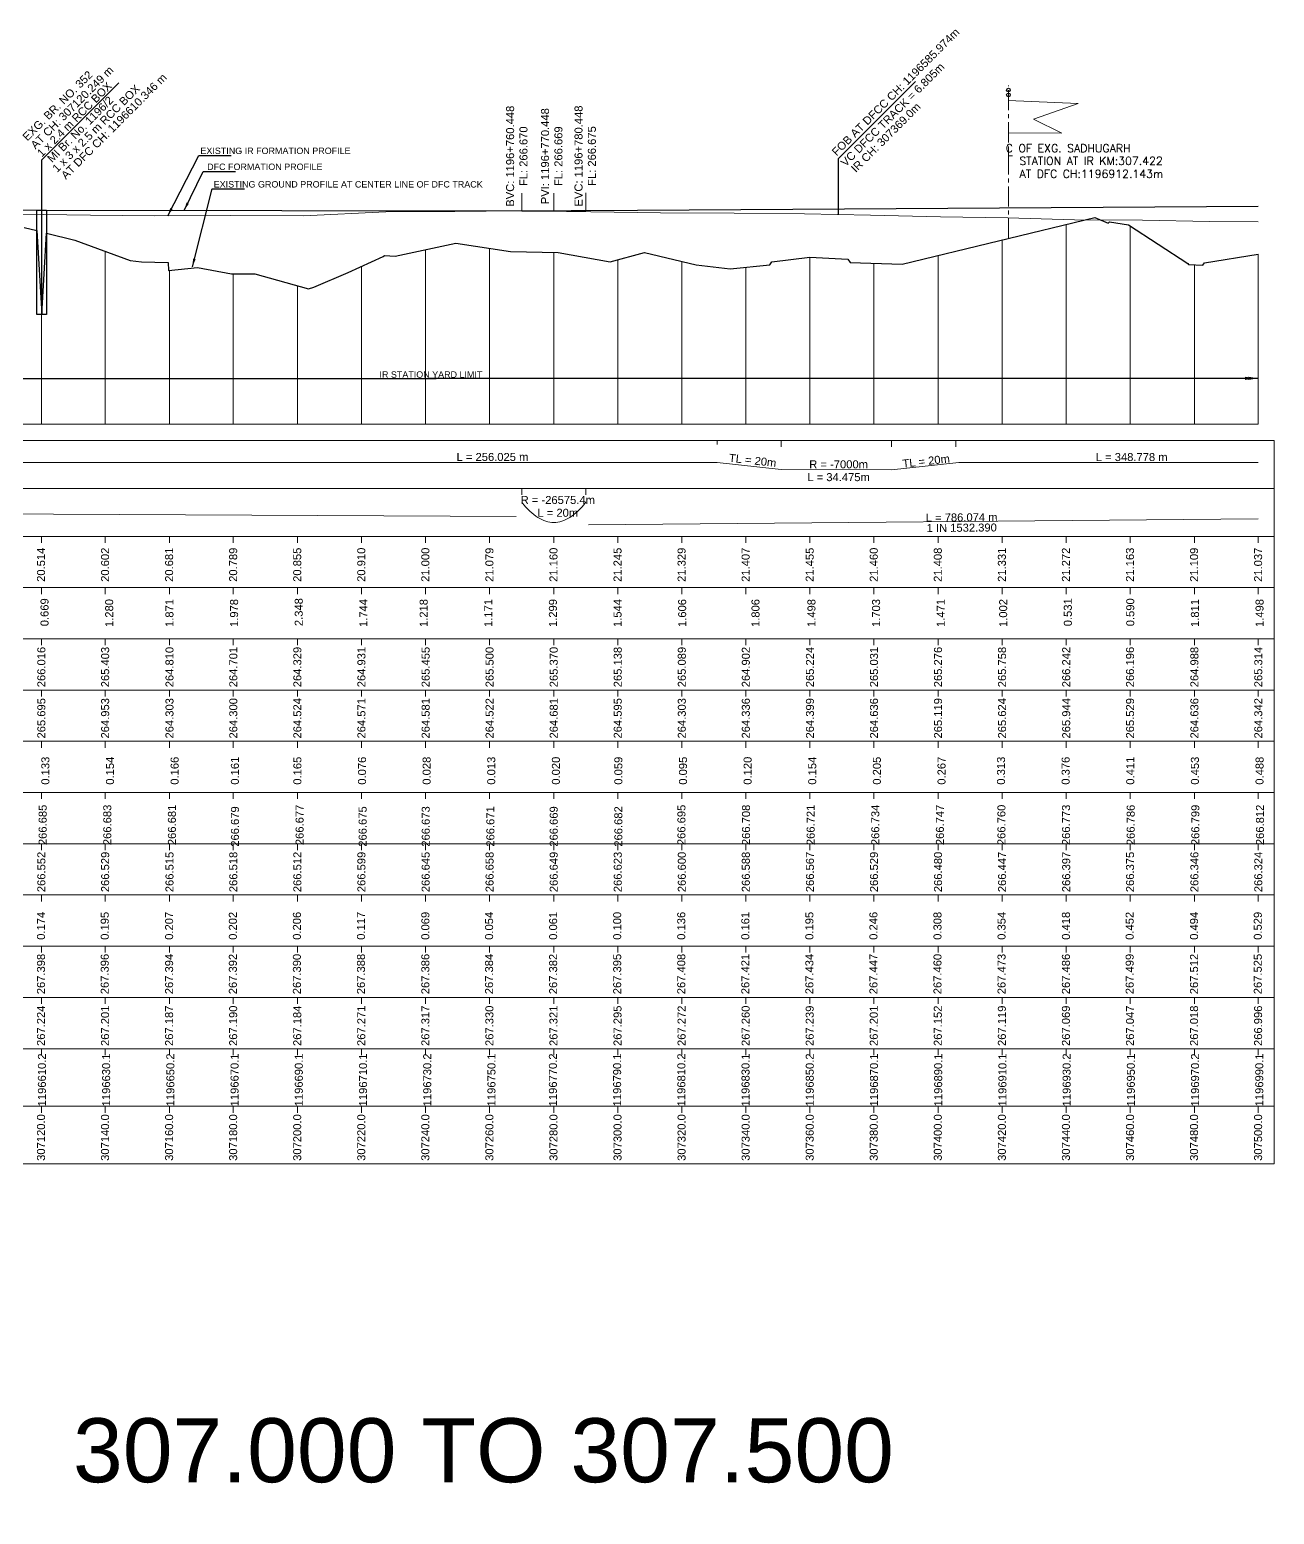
# Model space of a CAD drawing. Header units: metres. Extents: x 4905 to 19505, y -12340 to -11876.
# Drawn here: x 18116.5 to 18505.1, y -12340.4 to -11876.7 of the extents above; entities that cross this region are included whole.
import ezdxf
from ezdxf.enums import TextEntityAlignment as Align

# ---------------------------------------------------------------- set-up
doc = ezdxf.new("R2010")
doc.units = ezdxf.units.M
doc.header["$MEASUREMENT"] = 0
doc.linetypes.add('CENTER', pattern=[2, 1.25, -0.25, 0.25, -0.25])
for name, color, linetype, lineweight in [('C-PROF-LABL-DG', 1, 'Continuous', 25), ('Horizontal Alignment', 7, 'Continuous', 0), ('LS BRIDGE INDICATION', 10, 'Continuous', 30), ('LS BVC-PVI-EVC TEXT', 10, 'Continuous', 0), ('LS DATUM X', 7, 'Continuous', 0), ('LS EXG GL', 7, 'Continuous', 0), ('LS EXG IR CH', 7, 'Continuous', 0), ('LS EXG RL', 7, 'Continuous', 0), ('LS EXG. FL', 7, 'Continuous', 0), ('LS EXG. GL AT PRO. TOE', 7, 'Continuous', 0), ('LS FRAME', 7, 'Continuous', 0), ('LS PFL-EFL', 10, 'Continuous', 0), ('LS PRL-ERL', 10, 'Continuous', 0), ('LS PRO. DFCC CH', 10, 'Continuous', 0), ('LS PRO. RL', 10, 'Continuous', 0), ('LS PROFILE EXG FL', 7, 'Continuous', 25), ('LS PROFILE EXG GL', 7, 'Continuous', 30), ('LS PROFILE PRO FL', 1, 'Continuous', 30), ('LS TICKS', 7, 'Continuous', 0), ('LS TRACK CENTER', 10, 'Continuous', 0), ('Profile Grid', 7, 'Continuous', 0), ('Profile Horizontal Alignment', 7, 'Continuous', 0), ('Profile Vertical Alignment', 7, 'Continuous', 0)]:
    doc.layers.add(name, color=color, linetype=linetype, lineweight=lineweight)
for name, color, linetype in [("LS BRIDGE'S", 7, 'Continuous'), ('ref text', 3, 'Continuous'), ('STATION YARD LIMIT IN LS', 7, 'Continuous')]:
    doc.layers.add(name, color=color, linetype=linetype)
doc.styles.add('Arial', font='arial.ttf')
doc.styles.add('ROMANT', font='romant__.ttf')
doc.styles.get("Standard").update_dxf_attribs({"font": 'arial.ttf'})
doc.styles.add('Style-Arial', font='arial.ttf')
doc.dimstyles.get("Standard").update_dxf_attribs({"dimtxt": 0.18, "dimasz": 0.18, "dimexe": 0.18, "dimexo": 0.0625, "dimgap": 0.09, "dimtad": 0, "dimtih": 1, "dimtoh": 1, "dimdec": 4, "dimzin": 0, "dimdsep": 46, "dimtxsty": 'Standard', "dimcen": 0.09, "dimadec": 0, "dimazin": 0, "dimtfac": 1, "dimtdec": 4, "dimtofl": 0, "dimtmove": 0, "dimatfit": 3, "dimfxl": 1, "dimtolj": 1, "dimtzin": 0, "dimarcsym": 0})

msp = doc.modelspace()

# ---------------------------------------------------------------- linework, layer by layer
at = {"layer": 'LS BRIDGE INDICATION'}
msp.add_lwpolyline([(18118.75, -11933.16), (18121.75, -11933.14), (18121.75, -11965.7), (18118.75, -11965.7)], close=True, dxfattribs=at)
at = {"layer": "LS BRIDGE'S"}
for points in [[(18368.95, -11934.5), (18368.95, -11916.98), (18392.99, -11892.93)], [(18120.25, -11965.7), (18120.25, -11917.4), (18144.3, -11893.35)]]:
    msp.add_lwpolyline(points, dxfattribs=at)
for centre in [(18422.06, -11895.59), (18422.06, -11897.1)]:
    msp.add_circle(centre, 0.566, dxfattribs=at)
at = {"layer": 'LS BVC-PVI-EVC TEXT'}
for p, q in [((18270.08, -11933.3), (18270.08, -11927.83)), ((18280.08, -11933.31), (18280.08, -11927.78)), ((18290.08, -11933.24), (18290.08, -11927.72))]:
    msp.add_line(p, q, dxfattribs=at)
at = {"layer": 'LS DATUM X', "color": 7, "linetype": 'Continuous', "lineweight": 0}
msp.add_line((18000, -12000), (18500.06, -12000), dxfattribs=at)
at = {"layer": 'LS FRAME', "color": 7, "linetype": 'Continuous', "lineweight": 0, "flags": 128}
for points in [[(17995, -12020), (18505.06, -12020), (18505.06, -12005), (17995, -12005), (17995, -12020)], [(17995, -12035), (18505.06, -12035), (18505.06, -12020), (17995, -12020), (17995, -12035)], [(17995, -12051), (18505.06, -12051), (18505.06, -12035), (17995, -12035), (17995, -12051)], [(17995, -12067), (18505.06, -12067), (18505.06, -12051), (17995, -12051), (17995, -12067)], [(17995, -12083), (18505.06, -12083), (18505.06, -12067), (17995, -12067), (17995, -12083)], [(17995, -12099), (18505.06, -12099), (18505.06, -12083), (17995, -12083), (17995, -12099)], [(17995, -12115), (18505.06, -12115), (18505.06, -12099), (17995, -12099), (17995, -12115)], [(17995, -12131), (18505.06, -12131), (18505.06, -12115), (17995, -12115), (17995, -12131)], [(17995, -12147), (18505.06, -12147), (18505.06, -12131), (17995, -12131), (17995, -12147)], [(17995, -12163), (18505.06, -12163), (18505.06, -12147), (17995, -12147), (17995, -12163)], [(17995, -12179), (18505.06, -12179), (18505.06, -12163), (17995, -12163), (17995, -12179)], [(17995, -12195), (18505.06, -12195), (18505.06, -12179), (17995, -12179), (17995, -12195)], [(17995, -12213), (18505.06, -12213), (18505.06, -12195), (17995, -12195), (17995, -12213)], [(17995, -12231), (18505.06, -12231), (18505.06, -12213), (17995, -12213), (17995, -12231)]]:
    msp.add_lwpolyline(points, close=True, dxfattribs=at)
at = {"layer": 'LS PROFILE EXG FL', "lineweight": 0}
msp.add_lwpolyline([(18113.39, -11934.41), (18135.45, -11934.67), (18155.45, -11934.85), (18179.13, -11934.82), (18201.91, -11934.89), (18227.67, -11933.63), (18249.17, -11933.48), (18268.87, -11933.37), (18291.64, -11933.65), (18313.41, -11933.96), (18336.42, -11934.08), (18358.34, -11934.3), (18378.99, -11934.68), (18400.87, -11935.22), (18421.9, -11935.56), (18442.67, -11936.1), (18463.88, -11936.28), (18484.85, -11936.62), (18500, -11936.76)], dxfattribs=at)
at = {"layer": 'LS PROFILE EXG GL', "flags": 128}
msp.add_lwpolyline([(18114.77, -11938.49), (18118.75, -11939.5), (18120.25, -11965.7), (18121.75, -11940.25), (18130.52, -11942.47), (18147.82, -11948.85), (18151.36, -11949.2), (18159.75, -11949.49), (18159.75, -11949.49), (18159.77, -11951.93), (18168.9, -11951.07), (18179.45, -11953), (18179.45, -11952.99), (18186.73, -11952.98), (18203.51, -11957.69), (18205.18, -11957.2), (18215.92, -11952.56), (18226.83, -11947.6), (18226.83, -11947.6), (18227.22, -11947.32), (18230.62, -11947.49), (18249.49, -11943.42), (18266.58, -11945.98), (18281.5, -11946.33), (18297.73, -11949.27), (18308.42, -11946.3), (18324.6, -11950.2), (18335.22, -11951.48), (18347.6, -11950.2), (18348.13, -11949.21), (18360.01, -11947.76), (18371.91, -11948.41), (18372.66, -11949.46), (18388.84, -11949.95), (18449.04, -11935.42), (18453.18, -11937.16), (18453.57, -11936.76), (18459.5, -11937.7), (18478.08, -11949.81), (18478.3, -11950.04), (18482.71, -11950.24), (18483.28, -11949.57), (18500.06, -11946.86)], dxfattribs=at)
at = {"layer": 'LS PROFILE PRO FL', "color": 1}
msp.add_line((18290.08, -11933.24), (18500.06, -11931.88), dxfattribs=at)
at = {"layer": 'LS PROFILE PRO FL', "color": 1, "flags": 128}
for points in [[(18000, -11933.03), (18120.25, -11933.15), (18270.08, -11933.3)], [(18270.08, -11933.3), (18270.49, -11933.3), (18270.91, -11933.3), (18271.33, -11933.3), (18271.74, -11933.3), (18272.16, -11933.3), (18272.58, -11933.31), (18272.99, -11933.31), (18273.41, -11933.31), (18273.83, -11933.31), (18274.24, -11933.31), (18274.66, -11933.31), (18275.08, -11933.31), (18275.49, -11933.31), (18275.91, -11933.31), (18276.33, -11933.31), (18276.74, -11933.31), (18277.16, -11933.31), (18277.58, -11933.31), (18277.99, -11933.31), (18278.41, -11933.31), (18278.83, -11933.31), (18279.24, -11933.31), (18279.66, -11933.31), (18280.49, -11933.31), (18280.91, -11933.3), (18281.33, -11933.3), (18281.74, -11933.3), (18282.16, -11933.3), (18282.58, -11933.29), (18282.99, -11933.29), (18283.41, -11933.29), (18283.83, -11933.29), (18284.24, -11933.28), (18284.66, -11933.28), (18285.08, -11933.28), (18285.49, -11933.27), (18285.91, -11933.27), (18286.33, -11933.27), (18286.74, -11933.27), (18287.16, -11933.26), (18287.58, -11933.26), (18287.99, -11933.26), (18288.41, -11933.25), (18288.83, -11933.25), (18289.24, -11933.25), (18289.66, -11933.24), (18290.08, -11933.24)]]:
    msp.add_lwpolyline(points, dxfattribs=at)
at = {"layer": 'LS TICKS', "color": 7, "linetype": 'Continuous', "lineweight": 0, "flags": 128}
for points in [[(18331.1, -12006.31), (18331.1, -12005)], [(18351.1, -12007), (18351.1, -12005)], [(18385.58, -12007), (18385.58, -12005)], [(18405.58, -12007), (18405.58, -12005)], [(18270.08, -12022), (18270.08, -12020)], [(18290.08, -12022), (18290.08, -12020)], [(18120.11, -12037), (18120.11, -12035)], [(18140.03, -12037), (18140.03, -12035)], [(18160.12, -12037), (18160.12, -12035)], [(18180.04, -12037), (18180.04, -12035)], [(18200.04, -12037), (18200.04, -12035)], [(18220.04, -12037), (18220.04, -12035)], [(18240.09, -12037), (18240.09, -12035)], [(18260.05, -12037), (18260.05, -12035)], [(18280.08, -12037), (18280.08, -12035)], [(18300.07, -12037), (18300.07, -12035)], [(18320.07, -12037), (18320.07, -12035)], [(18340.06, -12037), (18340.06, -12035)], [(18360.08, -12037), (18360.08, -12035)], [(18380.07, -12037), (18380.07, -12035)], [(18400.07, -12037), (18400.07, -12035)], [(18420.06, -12037), (18420.06, -12035)], [(18440.09, -12037), (18440.09, -12035)], [(18460.02, -12037), (18460.02, -12035)], [(18480.11, -12037), (18480.11, -12035)], [(18500.06, -12037), (18500.06, -12035)], [(18120.11, -12053), (18120.11, -12051)], [(18140.03, -12053), (18140.03, -12051)], [(18160.12, -12053), (18160.12, -12051)], [(18180.04, -12053), (18180.04, -12051)], [(18200.04, -12053), (18200.04, -12051)], [(18220.04, -12053), (18220.04, -12051)], [(18240.09, -12053), (18240.09, -12051)], [(18260.05, -12053), (18260.05, -12051)], [(18280.08, -12053), (18280.08, -12051)], [(18300.07, -12053), (18300.07, -12051)], [(18320.07, -12053), (18320.07, -12051)], [(18340.06, -12053), (18340.06, -12051)], [(18360.08, -12053), (18360.08, -12051)], [(18380.07, -12053), (18380.07, -12051)], [(18400.07, -12053), (18400.07, -12051)], [(18420.06, -12053), (18420.06, -12051)], [(18440.09, -12053), (18440.09, -12051)], [(18460.02, -12053), (18460.02, -12051)], [(18480.11, -12053), (18480.11, -12051)], [(18500.06, -12053), (18500.06, -12051)], [(18120.11, -12069), (18120.11, -12067)], [(18140.03, -12069), (18140.03, -12067)], [(18160.12, -12069), (18160.12, -12067)], [(18180.04, -12069), (18180.04, -12067)], [(18200.04, -12069), (18200.04, -12067)], [(18220.04, -12069), (18220.04, -12067)], [(18240.09, -12069), (18240.09, -12067)], [(18260.05, -12069), (18260.05, -12067)], [(18280.08, -12069), (18280.08, -12067)], [(18300.07, -12069), (18300.07, -12067)], [(18320.07, -12069), (18320.07, -12067)], [(18340.06, -12069), (18340.06, -12067)], [(18360.08, -12069), (18360.08, -12067)], [(18380.07, -12069), (18380.07, -12067)], [(18400.07, -12069), (18400.07, -12067)], [(18420.06, -12069), (18420.06, -12067)], [(18440.09, -12069), (18440.09, -12067)], [(18460.02, -12069), (18460.02, -12067)], [(18480.11, -12069), (18480.11, -12067)], [(18500.06, -12069), (18500.06, -12067)], [(18120.11, -12085), (18120.11, -12083)], [(18140.03, -12085), (18140.03, -12083)], [(18160.12, -12085), (18160.12, -12083)], [(18180.04, -12085), (18180.04, -12083)], [(18200.04, -12085), (18200.04, -12083)], [(18220.04, -12085), (18220.04, -12083)], [(18240.09, -12085), (18240.09, -12083)], [(18260.05, -12085), (18260.05, -12083)], [(18280.08, -12085), (18280.08, -12083)], [(18300.07, -12085), (18300.07, -12083)], [(18320.07, -12085), (18320.07, -12083)], [(18340.06, -12085), (18340.06, -12083)], [(18360.08, -12085), (18360.08, -12083)], [(18380.07, -12085), (18380.07, -12083)], [(18400.07, -12085), (18400.07, -12083)], [(18420.06, -12085), (18420.06, -12083)], [(18440.09, -12085), (18440.09, -12083)], [(18460.02, -12085), (18460.02, -12083)], [(18480.11, -12085), (18480.11, -12083)], [(18500.06, -12085), (18500.06, -12083)], [(18120.11, -12101), (18120.11, -12099)], [(18140.03, -12101), (18140.03, -12099)], [(18160.12, -12101), (18160.12, -12099)], [(18180.04, -12101), (18180.04, -12099)], [(18200.04, -12101), (18200.04, -12099)], [(18220.04, -12101), (18220.04, -12099)], [(18240.09, -12101), (18240.09, -12099)], [(18260.05, -12101), (18260.05, -12099)], [(18280.08, -12101), (18280.08, -12099)], [(18300.07, -12101), (18300.07, -12099)], [(18320.07, -12101), (18320.07, -12099)], [(18340.06, -12101), (18340.06, -12099)], [(18360.08, -12101), (18360.08, -12099)], [(18380.07, -12101), (18380.07, -12099)], [(18400.07, -12101), (18400.07, -12099)], [(18420.06, -12101), (18420.06, -12099)], [(18440.09, -12101), (18440.09, -12099)], [(18460.02, -12101), (18460.02, -12099)], [(18480.11, -12101), (18480.11, -12099)], [(18500.06, -12101), (18500.06, -12099)], [(18120.11, -12117), (18120.11, -12115)], [(18140.03, -12117), (18140.03, -12115)], [(18160.12, -12117), (18160.12, -12115)], [(18180.04, -12117), (18180.04, -12115)], [(18200.04, -12117), (18200.04, -12115)], [(18220.04, -12117), (18220.04, -12115)], [(18240.09, -12117), (18240.09, -12115)], [(18260.05, -12117), (18260.05, -12115)], [(18280.08, -12117), (18280.08, -12115)], [(18300.07, -12117), (18300.07, -12115)], [(18320.07, -12117), (18320.07, -12115)], [(18340.06, -12117), (18340.06, -12115)], [(18360.08, -12117), (18360.08, -12115)], [(18380.07, -12117), (18380.07, -12115)], [(18400.07, -12117), (18400.07, -12115)], [(18420.06, -12117), (18420.06, -12115)], [(18440.09, -12117), (18440.09, -12115)], [(18460.02, -12117), (18460.02, -12115)], [(18480.11, -12117), (18480.11, -12115)], [(18500.06, -12117), (18500.06, -12115)], [(18120.11, -12133), (18120.11, -12131)], [(18140.03, -12133), (18140.03, -12131)], [(18160.12, -12133), (18160.12, -12131)], [(18180.04, -12133), (18180.04, -12131)], [(18200.04, -12133), (18200.04, -12131)], [(18220.04, -12133), (18220.04, -12131)], [(18240.09, -12133), (18240.09, -12131)], [(18260.05, -12133), (18260.05, -12131)], [(18280.08, -12133), (18280.08, -12131)], [(18300.07, -12133), (18300.07, -12131)], [(18320.07, -12133), (18320.07, -12131)], [(18340.06, -12133), (18340.06, -12131)], [(18360.08, -12133), (18360.08, -12131)], [(18380.07, -12133), (18380.07, -12131)], [(18400.07, -12133), (18400.07, -12131)], [(18420.06, -12133), (18420.06, -12131)], [(18440.09, -12133), (18440.09, -12131)], [(18460.02, -12133), (18460.02, -12131)], [(18480.11, -12133), (18480.11, -12131)], [(18500.06, -12133), (18500.06, -12131)], [(18120.11, -12149), (18120.11, -12147)], [(18140.03, -12149), (18140.03, -12147)], [(18160.12, -12149), (18160.12, -12147)], [(18180.04, -12149), (18180.04, -12147)], [(18200.04, -12149), (18200.04, -12147)], [(18220.04, -12149), (18220.04, -12147)], [(18240.09, -12149), (18240.09, -12147)], [(18260.05, -12149), (18260.05, -12147)], [(18280.08, -12149), (18280.08, -12147)], [(18300.07, -12149), (18300.07, -12147)], [(18320.07, -12149), (18320.07, -12147)], [(18340.06, -12149), (18340.06, -12147)], [(18360.08, -12149), (18360.08, -12147)], [(18380.07, -12149), (18380.07, -12147)], [(18400.07, -12149), (18400.07, -12147)], [(18420.06, -12149), (18420.06, -12147)], [(18440.09, -12149), (18440.09, -12147)], [(18460.02, -12149), (18460.02, -12147)], [(18480.11, -12149), (18480.11, -12147)], [(18500.06, -12149), (18500.06, -12147)], [(18120.11, -12165), (18120.11, -12163)], [(18140.03, -12165), (18140.03, -12163)], [(18160.12, -12165), (18160.12, -12163)], [(18180.04, -12165), (18180.04, -12163)], [(18200.04, -12165), (18200.04, -12163)], [(18220.04, -12165), (18220.04, -12163)], [(18240.09, -12165), (18240.09, -12163)], [(18260.05, -12165), (18260.05, -12163)], [(18280.08, -12165), (18280.08, -12163)], [(18300.07, -12165), (18300.07, -12163)], [(18320.07, -12165), (18320.07, -12163)], [(18340.06, -12165), (18340.06, -12163)], [(18360.08, -12165), (18360.08, -12163)], [(18380.07, -12165), (18380.07, -12163)], [(18400.07, -12165), (18400.07, -12163)], [(18420.06, -12165), (18420.06, -12163)], [(18440.09, -12165), (18440.09, -12163)], [(18460.02, -12165), (18460.02, -12163)], [(18480.11, -12165), (18480.11, -12163)], [(18500.06, -12165), (18500.06, -12163)], [(18120.11, -12181), (18120.11, -12179)], [(18140.03, -12181), (18140.03, -12179)], [(18160.12, -12181), (18160.12, -12179)], [(18180.04, -12181), (18180.04, -12179)], [(18200.04, -12181), (18200.04, -12179)], [(18220.04, -12181), (18220.04, -12179)], [(18240.09, -12181), (18240.09, -12179)], [(18260.05, -12181), (18260.05, -12179)], [(18280.08, -12181), (18280.08, -12179)], [(18300.07, -12181), (18300.07, -12179)], [(18320.07, -12181), (18320.07, -12179)], [(18340.06, -12181), (18340.06, -12179)], [(18360.08, -12181), (18360.08, -12179)], [(18380.07, -12181), (18380.07, -12179)], [(18400.07, -12181), (18400.07, -12179)], [(18420.06, -12181), (18420.06, -12179)], [(18440.09, -12181), (18440.09, -12179)], [(18460.02, -12181), (18460.02, -12179)], [(18480.11, -12181), (18480.11, -12179)], [(18500.06, -12181), (18500.06, -12179)], [(18120.11, -12197), (18120.11, -12195)], [(18140.03, -12197), (18140.03, -12195)], [(18160.12, -12197), (18160.12, -12195)], [(18180.04, -12197), (18180.04, -12195)], [(18200.04, -12197), (18200.04, -12195)], [(18220.04, -12197), (18220.04, -12195)], [(18240.09, -12197), (18240.09, -12195)], [(18260.05, -12197), (18260.05, -12195)], [(18280.08, -12197), (18280.08, -12195)], [(18300.07, -12197), (18300.07, -12195)], [(18320.07, -12197), (18320.07, -12195)], [(18340.06, -12197), (18340.06, -12195)], [(18360.08, -12197), (18360.08, -12195)], [(18380.07, -12197), (18380.07, -12195)], [(18400.07, -12197), (18400.07, -12195)], [(18420.06, -12197), (18420.06, -12195)], [(18440.09, -12197), (18440.09, -12195)], [(18460.02, -12197), (18460.02, -12195)], [(18480.11, -12197), (18480.11, -12195)], [(18500.06, -12197), (18500.06, -12195)], [(18120.11, -12215), (18120.11, -12213)], [(18140.03, -12215), (18140.03, -12213)], [(18160.12, -12215), (18160.12, -12213)], [(18180.04, -12215), (18180.04, -12213)], [(18200.04, -12215), (18200.04, -12213)], [(18220.04, -12215), (18220.04, -12213)], [(18240.09, -12215), (18240.09, -12213)], [(18260.05, -12215), (18260.05, -12213)], [(18280.08, -12215), (18280.08, -12213)], [(18300.07, -12215), (18300.07, -12213)], [(18320.07, -12215), (18320.07, -12213)], [(18340.06, -12215), (18340.06, -12213)], [(18360.08, -12215), (18360.08, -12213)], [(18380.07, -12215), (18380.07, -12213)], [(18400.07, -12215), (18400.07, -12213)], [(18420.06, -12215), (18420.06, -12213)], [(18440.09, -12215), (18440.09, -12213)], [(18460.02, -12215), (18460.02, -12213)], [(18480.11, -12215), (18480.11, -12213)], [(18500.06, -12215), (18500.06, -12213)]]:
    msp.add_lwpolyline(points, dxfattribs=at)
at = {"layer": 'Profile Grid', "flags": 128}
for points in [[(18440.09, -12000), (18440.09, -11937.58)], [(18460.02, -12000), (18460.02, -11938.04)], [(18420.06, -12000), (18420.06, -11942.42)], [(18140.03, -12000), (18140.03, -11945.97)], [(18240.09, -12000), (18240.09, -11945.45)], [(18260.05, -12000), (18260.05, -11945)], [(18280.08, -12000), (18280.08, -11946.3)], [(18300.07, -12000), (18300.07, -11948.62)], [(18360.08, -12000), (18360.08, -11947.76)], [(18400.07, -12000), (18400.07, -11947.24)], [(18500.06, -12000), (18500.06, -11946.86)], [(18160.12, -12000), (18160.12, -11951.9)], [(18180.04, -12000), (18180.04, -11952.99)], [(18220.04, -12000), (18220.04, -11950.69)], [(18320.07, -12000), (18320.07, -11949.11)], [(18340.05, -12000), (18340.05, -11950.98)], [(18380.07, -12000), (18380.07, -11949.69)], [(18480.1, -12000), (18480.1, -11950.12)], [(18200.04, -12000), (18200.04, -11956.71)], [(18120.11, -12000), (18120.11, -11963.22)]]:
    msp.add_lwpolyline(points, dxfattribs=at)
at = {"layer": 'Profile Horizontal Alignment', "color": 1, "lineweight": 0, "flags": 128}
msp.add_lwpolyline([(18000, -12014.16), (18000.75, -12014.2), (18000.75, -12014.2), (18035.08, -12014.03), (18035.08, -12014.03), (18075.08, -12011.95), (18075.08, -12011.95), (18331.1, -12011.95), (18331.1, -12011.95), (18351.1, -12014.16), (18351.1, -12014.16), (18385.58, -12014.2), (18385.58, -12014.2), (18406.54, -12011.95), (18406.54, -12011.95), (18500.06, -12011.95)], dxfattribs=at)
at = {"layer": 'Profile Vertical Alignment', "color": 1, "linetype": 'Continuous', "lineweight": 0, "flags": 128}
for points in [[(17999.98, -12027.46), (18268.33, -12028.82)], [(18270.08, -12024.35), (18270.71, -12025.11), (18271.33, -12025.83), (18271.96, -12026.49), (18272.58, -12027.11), (18273.21, -12027.67), (18273.83, -12028.19), (18274.46, -12028.66), (18275.08, -12029.07), (18275.71, -12029.44), (18276.33, -12029.76), (18276.96, -12030.03), (18277.58, -12030.26), (18278.21, -12030.43), (18278.83, -12030.55), (18279.46, -12030.63), (18280.71, -12030.63), (18281.33, -12030.55), (18281.96, -12030.43), (18282.58, -12030.26), (18283.21, -12030.03), (18283.83, -12029.76), (18284.46, -12029.44), (18285.08, -12029.07), (18285.71, -12028.66), (18286.33, -12028.19), (18286.96, -12027.67), (18287.58, -12027.11), (18288.21, -12026.49), (18288.83, -12025.83), (18289.46, -12025.11), (18290.08, -12024.35)], [(18290.93, -12031.37), (18500, -12029.5)]]:
    msp.add_lwpolyline(points, dxfattribs=at)
at = {"layer": 'STATION YARD LIMIT IN LS', "color": 7, "linetype": 'CENTER', "lineweight": 15, "ltscale": 5}
msp.add_line((18422.06, -11941.93), (18422.06, -11894.13), dxfattribs=at)
at = {"layer": 'STATION YARD LIMIT IN LS', "color": 7, "lineweight": 15}
msp.add_lwpolyline([(18421.99, -11898.83), (18443.81, -11899.82), (18429.91, -11904.72), (18438.69, -11909.02), (18422.1, -11908.94)], dxfattribs=at)

# ---------------------------------------------------------------- texts
at = {"layer": 'C-PROF-LABL-DG', "color": 1, "linetype": 'Continuous', "lineweight": 25, "char_height": 2.5, "attachment_point": 5, "rotation": 90, "style": 'Arial'}
for s, insert in [('BVC: 1196+760.448\\PFL: 266.670', (18268.57, -11916.27)), ('PVI: 1196+770.448\\PFL: 266.669', (18279.48, -11916.26)), ('EVC: 1196+780.448\\PFL: 266.675', (18289.93, -11916.21))]:
    msp.add_mtext(s, dxfattribs=dict(at, insert=insert))
at = {"layer": 'Horizontal Alignment', "color": 1, "char_height": 2.5, "attachment_point": 5, "line_spacing_factor": 0.96, "style": 'Style-Arial'}
for s, insert in [('L = 256.025 m', (18260.96, -12010.21)), ('L = 348.778 m', (18460.53, -12010.24)), ('R = -7000m\\PL = 34.475m', (18369.03, -12014.51)), ('R = -26575.4m{\\C5;\\P}L = 20m', (18281.36, -12025.64))]:
    msp.add_mtext(s, dxfattribs=dict(at, insert=insert))
for insert, rotation in [((18342.19, -12011.28), 353.5812), ((18396.36, -12011.5), 6.4188)]:
    msp.add_mtext('TL = 20m', dxfattribs=dict(at, insert=insert, rotation=rotation))
at = {"layer": "LS BRIDGE'S", "color": 10}
for s, p in [('FOB AT DFCC CH: 1196585.974m', (18366.66, -11914.58)), ('VC DFCC TRACK = 6.805m', (18369.43, -11917.92))]:
    msp.add_text(s, height=2.5, rotation=45, dxfattribs=at).set_placement(p, align=Align.TOP_LEFT)
at = {"layer": "LS BRIDGE'S"}
for s, p in [('AT CH: 307120.249 m', (18118.27, -11914.19)), ('EXG. BR. NO. 352 ', (18115.76, -11911.68)), ('1 x 2.4 m RCC BOX', (18120.27, -11916.69))]:
    msp.add_text(s, height=2.5, rotation=45, dxfattribs=at).set_placement(p)
at = {"layer": "LS BRIDGE'S", "color": 10}
for s, p in [('AT DFC CH: 1196610.346 m', (18127.78, -11923.65)), (' MI Br. No. 1196/2', (18122.75, -11919.1)), ('1 x 3 x 2.5 m RCC BOX', (18125.05, -11921.5))]:
    msp.add_text(s, height=2.5, rotation=45, dxfattribs=at).set_placement(p)
at = {"layer": "LS BRIDGE'S"}
msp.add_text('IR CH: 307369.0m', height=2.5, rotation=45, dxfattribs=at).set_placement((18372.66, -11919.76), align=Align.TOP_LEFT)
at = {"layer": 'LS EXG GL', "style": 'Style-Arial'}
for s, p in [('266.016', (18120.11, -12069.5)), ('265.403', (18140.03, -12069.5)), ('264.810', (18160.12, -12069.5)), ('264.701', (18180.04, -12069.5)), ('264.329', (18200.04, -12069.5)), ('264.931', (18220.04, -12069.5)), ('265.455', (18240.09, -12069.5)), ('265.500', (18260.05, -12069.5)), ('265.370', (18280.08, -12069.5)), ('265.138', (18300.07, -12069.5)), ('265.089', (18320.07, -12069.5)), ('264.902', (18340.06, -12069.5)), ('265.224', (18360.08, -12069.5)), ('265.031', (18380.07, -12069.5)), ('265.276', (18400.07, -12069.5)), ('265.758', (18420.06, -12069.5)), ('266.242', (18440.09, -12069.5)), ('266.196', (18460.02, -12069.5)), ('264.988', (18480.11, -12069.5)), ('265.314', (18500.06, -12069.5))]:
    msp.add_text(s, height=2.5, rotation=90, dxfattribs=at).set_placement(p, align=Align.MIDDLE_RIGHT)
at = {"layer": 'LS EXG IR CH', "lineweight": 0, "style": 'Style-Arial'}
for s, p in [('307120.0', (18120, -12215.47)), ('307140.0', (18140, -12215.47)), ('307160.0', (18160, -12215.47)), ('307180.0', (18180, -12215.47)), ('307200.0', (18200, -12215.47)), ('307220.0', (18220, -12215.47)), ('307240.0', (18240, -12215.47)), ('307260.0', (18260, -12215.47)), ('307280.0', (18280, -12215.47)), ('307300.0', (18300, -12215.47)), ('307320.0', (18320, -12215.47)), ('307340.0', (18340, -12215.47)), ('307360.0', (18360, -12215.47)), ('307380.0', (18380, -12215.47)), ('307400.0', (18400, -12215.47)), ('307420.0', (18420, -12215.47)), ('307440.0', (18440, -12215.47)), ('307460.0', (18460, -12215.47)), ('307480.0', (18480, -12215.47)), ('307500.0', (18500, -12215.47))]:
    msp.add_text(s, height=2.5, rotation=90, dxfattribs=at).set_placement(p, align=Align.MIDDLE_RIGHT)
at = {"layer": 'LS EXG RL', "style": 'Style-Arial'}
for s, p in [('267.224', (18120, -12181.54)), ('267.201', (18140, -12181.54)), ('267.187', (18160, -12181.54)), ('267.190', (18180, -12181.54)), ('267.184', (18200, -12181.54)), ('267.271', (18220, -12181.54)), ('267.317', (18240, -12181.54)), ('267.330', (18260, -12181.54)), ('267.321', (18280, -12181.54)), ('267.295', (18300, -12181.54)), ('267.272', (18320, -12181.54)), ('267.260', (18340, -12181.54)), ('267.239', (18360, -12181.54)), ('267.201', (18380, -12181.54)), ('267.152', (18400, -12181.54)), ('267.119', (18420, -12181.54)), ('267.069', (18440, -12181.54)), ('267.047', (18460, -12181.54)), ('267.018', (18480, -12181.54)), ('266.996', (18500, -12181.54))]:
    msp.add_text(s, height=2.5, rotation=90, dxfattribs=at).set_placement(p, align=Align.MIDDLE_RIGHT)
at = {"layer": 'LS EXG. FL'}
for s, p in [('266.552', (18120.11, -12133.5)), ('266.529', (18140.03, -12133.5)), ('266.515', (18160.12, -12133.5)), ('266.518', (18180.04, -12133.5)), ('266.512', (18200.04, -12133.5)), ('266.599', (18220.04, -12133.5)), ('266.645', (18240.09, -12133.5)), ('266.658', (18260.05, -12133.5)), ('266.649', (18280.08, -12133.5)), ('266.623', (18300.07, -12133.5)), ('266.600', (18320.07, -12133.5)), ('266.588', (18340.06, -12133.5)), ('266.567', (18360.08, -12133.5)), ('266.529', (18380.07, -12133.5)), ('266.480', (18400.07, -12133.5)), ('266.447', (18420.06, -12133.5)), ('266.397', (18440.09, -12133.5)), ('266.375', (18460.02, -12133.5)), ('266.346', (18480.11, -12133.5)), ('266.324', (18500.06, -12133.5))]:
    msp.add_text(s, height=2.5, rotation=90, dxfattribs=at).set_placement(p, align=Align.MIDDLE_RIGHT)
at = {"layer": 'LS EXG. GL AT PRO. TOE'}
for s, p in [('265.695', (18120.11, -12085.5)), ('264.953', (18140.03, -12085.5)), ('264.303', (18160.12, -12085.5)), ('264.300', (18180.04, -12085.5)), ('264.524', (18200.04, -12085.5)), ('264.571', (18220.04, -12085.5)), ('264.581', (18240.09, -12085.5)), ('264.522', (18260.05, -12085.5)), ('264.681', (18280.08, -12085.5)), ('264.595', (18300.07, -12085.5)), ('264.303', (18320.07, -12085.5)), ('264.336', (18340.06, -12085.5)), ('264.399', (18360.08, -12085.5)), ('264.636', (18380.07, -12085.5)), ('265.119', (18400.07, -12085.5)), ('265.624', (18420.06, -12085.5)), ('265.944', (18440.09, -12085.5)), ('265.529', (18460.02, -12085.5)), ('264.636', (18480.11, -12085.5)), ('264.342', (18500.06, -12085.5))]:
    msp.add_text(s, height=2.5, rotation=90, dxfattribs=at).set_placement(p, align=Align.MIDDLE_RIGHT)
at = {"layer": 'LS PFL-EFL', "color": 1}
for s, p in [('0.133', (18122.61, -12112.55)), ('0.154', (18142.79, -12112.55)), ('0.166', (18162.97, -12112.55)), ('0.161', (18181.79, -12112.55)), ('0.165', (18201.3, -12112.55)), ('0.076', (18221.48, -12112.55)), ('0.028', (18241.65, -12112.55)), ('0.013', (18261.83, -12112.55)), ('0.020', (18282.01, -12112.55)), ('0.059', (18301.51, -12112.55)), ('0.095', (18321.69, -12112.55)), ('0.120', (18341.87, -12112.55)), ('0.154', (18362.05, -12112.55)), ('0.205', (18382.23, -12112.55)), ('0.267', (18402.41, -12112.55)), ('0.313', (18420.98, -12112.55)), ('0.376', (18441.16, -12112.55)), ('0.411', (18461.34, -12112.55)), ('0.453', (18481.52, -12112.55)), ('0.488', (18501.7, -12112.55))]:
    msp.add_text(s, height=2.5, rotation=90, dxfattribs=at).set_placement(p)
at = {"layer": 'LS PFL-EFL'}
for s, p in [('266.685', (18121.77, -12131.42)), ('266.683', (18141.95, -12131.42)), ('266.681', (18162.13, -12131.42)), ('266.679', (18181.81, -12131.92)), ('266.677', (18201.99, -12131.42)), ('266.675', (18221.67, -12131.92)), ('266.673', (18241.37, -12131.91)), ('266.671', (18261.55, -12131.91)), ('266.669', (18281.33, -12131.91)), ('266.682', (18301.51, -12131.91)), ('266.695', (18321.2, -12131.42)), ('266.708', (18341.37, -12131.42)), ('266.721', (18361.55, -12131.42)), ('266.734', (18381.73, -12131.42)), ('266.747', (18401.91, -12131.42)), ('266.760', (18421.11, -12131.42)), ('266.773', (18441.29, -12131.42)), ('266.786', (18461.47, -12131.42)), ('266.799', (18481.65, -12131.42)), ('266.812', (18501.83, -12131.42))]:
    msp.add_text(s, height=2.5, rotation=90, dxfattribs=at).set_placement(p)
at = {"layer": 'LS PRL-ERL'}
for s, p in [('0.174', (18121.25, -12161)), ('0.195', (18141.15, -12161)), ('0.207', (18161.25, -12161)), ('0.202', (18181.15, -12161)), ('0.206', (18201.15, -12161)), ('0.117', (18221.15, -12161)), ('0.069', (18241.25, -12161)), ('0.054', (18261.15, -12161)), ('0.061', (18281.15, -12161)), ('0.100', (18301.15, -12161)), ('0.136', (18321.15, -12161)), ('0.161', (18341.15, -12161)), ('0.195', (18361.15, -12161)), ('0.246', (18381.15, -12161)), ('0.308', (18401.15, -12161)), ('0.354', (18421.15, -12161)), ('0.418', (18441.25, -12161)), ('0.452', (18461.15, -12161)), ('0.494', (18481.25, -12161)), ('0.529', (18501.15, -12161))]:
    msp.add_text(s, height=2.5, rotation=90, dxfattribs=at).set_placement(p)
at = {"layer": 'LS PRO. DFCC CH'}
for s, p in [('1196610.2', (18121.54, -12213)), ('1196630.1', (18141.59, -12213)), ('1196650.2', (18161.64, -12213)), ('1196670.1', (18181.69, -12213)), ('1196690.1', (18201.74, -12213)), ('1196710.1', (18221.79, -12213)), ('1196730.2', (18241.84, -12213)), ('1196750.1', (18261.89, -12213)), ('1196770.2', (18281.08, -12213)), ('1196790.1', (18301.13, -12213)), ('1196810.2', (18321.18, -12213)), ('1196830.1', (18341.22, -12213)), ('1196850.2', (18361.27, -12213)), ('1196870.1', (18381.32, -12213)), ('1196890.1', (18401.37, -12213)), ('1196910.1', (18421.42, -12213)), ('1196930.2', (18441.47, -12213)), ('1196950.1', (18461.52, -12213)), ('1196970.2', (18481.57, -12213)), ('1196990.1', (18501.62, -12213))]:
    msp.add_text(s, height=2.5, rotation=90, dxfattribs=at).set_placement(p)
at = {"layer": 'LS PRO. RL'}
for s, p in [('267.398', (18121.25, -12178)), ('267.396', (18141.15, -12178)), ('267.394', (18161.25, -12178)), ('267.392', (18181.15, -12178)), ('267.390', (18201.15, -12178)), ('267.388', (18221.15, -12178)), ('267.386', (18241.25, -12178)), ('267.384', (18261.15, -12178)), ('267.382', (18281.15, -12178)), ('267.395', (18301.15, -12178)), ('267.408', (18321.15, -12178)), ('267.421', (18341.15, -12178)), ('267.434', (18361.15, -12178)), ('267.447', (18381.15, -12178)), ('267.460', (18401.15, -12178)), ('267.473', (18421.15, -12178)), ('267.486', (18441.25, -12178)), ('267.499', (18461.15, -12178)), ('267.512', (18481.25, -12178)), ('267.525', (18501.15, -12178))]:
    msp.add_text(s, height=2.5, rotation=90, dxfattribs=at).set_placement(p)
at = {"layer": 'LS PROFILE EXG FL', "color": 7, "linetype": 'Continuous', "lineweight": 0, "style": 'Style-Arial'}
msp.add_text('EXISTING IR FORMATION PROFILE', height=2, dxfattribs=at).set_placement((18169.78, -11915.57, 0))
at = {"layer": 'LS PROFILE EXG GL', "color": 7, "lineweight": 0, "style": 'Style-Arial'}
msp.add_text('EXISTING GROUND PROFILE AT CENTER LINE OF DFC TRACK', height=2, dxfattribs=at).set_placement((18173.93, -11926.04, 0))
at = {"layer": 'LS PROFILE PRO FL', "style": 'Style-Arial'}
msp.add_text('  DFC FORMATION PROFILE', height=2, dxfattribs=at).set_placement((18170.33, -11920.56))
at = {"layer": 'LS TRACK CENTER'}
for s, p in [('20.514 ', (18121.25, -12049.2)), ('20.602 ', (18141.25, -12049.2)), ('20.681 ', (18161.25, -12049.2)), ('20.789 ', (18181.25, -12049.2)), ('20.855 ', (18201.25, -12049.2)), ('20.910 ', (18221.25, -12049.2)), ('21.000 ', (18241.25, -12049.2)), ('21.079 ', (18261.25, -12049.2)), ('21.160 ', (18281.25, -12049.2)), ('21.245 ', (18301.25, -12049.2)), ('21.329 ', (18321.25, -12049.2)), ('21.407 ', (18341.25, -12049.2)), ('21.455 ', (18361.25, -12049.2)), ('21.460 ', (18381.25, -12049.2)), ('21.408 ', (18401.25, -12049.2)), ('21.331 ', (18421.25, -12049.2)), ('21.272 ', (18441.25, -12049.2)), ('21.163 ', (18461.25, -12049.2)), ('21.109 ', (18481.25, -12049.2)), ('21.037 ', (18501.25, -12049.2)), ('0.669', (18122.36, -12063.07)), ('1.280', (18142.54, -12063.3)), ('1.871', (18161.36, -12063.3)), ('1.978', (18181.54, -12063.3)), ('2.348', (18201.72, -12063.02)), ('1.744', (18221.9, -12063.3)), ('1.218', (18240.72, -12063.3)), ('1.171', (18260.9, -12063.3)), ('1.299', (18281.08, -12063.3)), ('1.544', (18301.26, -12063.3)), ('1.606', (18321.44, -12063.3)), ('1.806', (18344.33, -12063.3)), ('1.498', (18361.8, -12063.3)), ('1.703', (18381.98, -12063.3)), ('1.471', (18402.16, -12063.3)), ('1.002', (18421.66, -12063.3)), ('0.531', (18441.84, -12063.07)), ('0.590', (18461.34, -12063.07)), ('1.811', (18481.52, -12063.3)), ('1.498', (18501.7, -12063.3))]:
    msp.add_text(s, height=2.5, rotation=90, dxfattribs=at).set_placement(p)
at = {"layer": 'Profile Vertical Alignment', "color": 1, "insert": (18407.45, -12030.7), "char_height": 2.5, "attachment_point": 5, "rotation": 0.512, "line_spacing_factor": 0.776524, "style": 'Style-Arial'}
msp.add_mtext('L = 786.074 m\\P1 IN 1532.390', dxfattribs=at)
at = {"layer": 'ref text', "color": 5, "insert": (18130, -12330.71), "char_height": 20, "width": 256.3165, "attachment_point": 7, "bg_fill": 3, "box_fill_scale": 1.5, "bg_fill_color": 256, "bg_fill_transparency": 0}
msp.add_mtext('307.000 TO 307.500', dxfattribs=at)
at = {"layer": 'STATION YARD LIMIT IN LS', "color": 10, "char_height": 2.5, "attachment_point": 7, "line_spacing_factor": 0.6, "style": 'ROMANT'}
for s, insert in [('{\\C7;C OF EXG. SADHUGARH }', (18421.2, -11915.03)), ('{\\C7;L}', (18421.62, -11916.16)), ('{\\C7;STATION AT IR KM:307.422}', (18425.45, -11918.97)), ('AT DFC CH:1196912.143m', (18425.51, -11923.02))]:
    msp.add_mtext(s, dxfattribs=dict(at, insert=insert))
at = {"layer": 'STATION YARD LIMIT IN LS', "lineweight": 15, "insert": (18241.75, -11984.47), "char_height": 2, "attachment_point": 5, "rotation": 0, "line_spacing_factor": 0.84, "style": 'Style-Arial'}
msp.add_mtext('IR STATION YARD LIMIT', dxfattribs=at)

# ---------------------------------------------------------------- leaders
at = {"layer": 'LS PROFILE EXG FL', "color": 7, "lineweight": -3}
msp.add_leader([(18159.59, -11934.85, 0), (18169.27, -11916.03, 0), (18179.41, -11916.03, 0)], dimstyle='Standard', override={"dimasz": 2.5, "dimexe": 0.25, "dimexo": 0.25, "dimgap": 0.25, "dimtad": 0, "dimtih": 0, "dimtoh": 0, "dimzin": 11, "dimadec": 4, "dimazin": 3, "dimatfit": 1, "dimfrac": 2, "dimtolj": 0, "dimtzin": 11}, dxfattribs=at)
at = {"layer": 'LS PROFILE EXG GL', "color": 7, "lineweight": -3}
msp.add_leader([(18167.27, -11950.77, 0), (18173.42, -11926.49, 0), (18183.56, -11926.49, 0)], dimstyle='Standard', override={"dimasz": 2.5, "dimexe": 0.25, "dimexo": 0.25, "dimgap": 0.25, "dimtad": 0, "dimtih": 0, "dimtoh": 0, "dimzin": 11, "dimadec": 4, "dimazin": 3, "dimatfit": 1, "dimfrac": 2, "dimtolj": 0, "dimtzin": 11}, dxfattribs=at)
at = {"layer": 'LS PROFILE PRO FL', "lineweight": -3}
msp.add_leader([(18164.7, -11933.19), (18170.61, -11921.02), (18180.75, -11921.02)], dimstyle='Standard', override={"dimasz": 2.5, "dimexe": 0.25, "dimexo": 0.25, "dimgap": 0.25, "dimtad": 0, "dimtih": 0, "dimtoh": 0, "dimzin": 11, "dimadec": 4, "dimazin": 3, "dimatfit": 1, "dimfrac": 2, "dimtolj": 0, "dimtzin": 11}, dxfattribs=at)
at = {"layer": 'STATION YARD LIMIT IN LS', "lineweight": 15}
for points in [[(18000, -11985.64), (18242.21, -11985.64)], [(18001.15, -11985.64), (18243.36, -11985.64)], [(18498.94, -11985.64), (18241.15, -11985.64)], [(18500, -11985.64), (18242.21, -11985.64)]]:
    msp.add_leader(points, dimstyle='Standard', override={"dimasz": 3}, dxfattribs=at)

doc.saveas('drawing.dxf')
